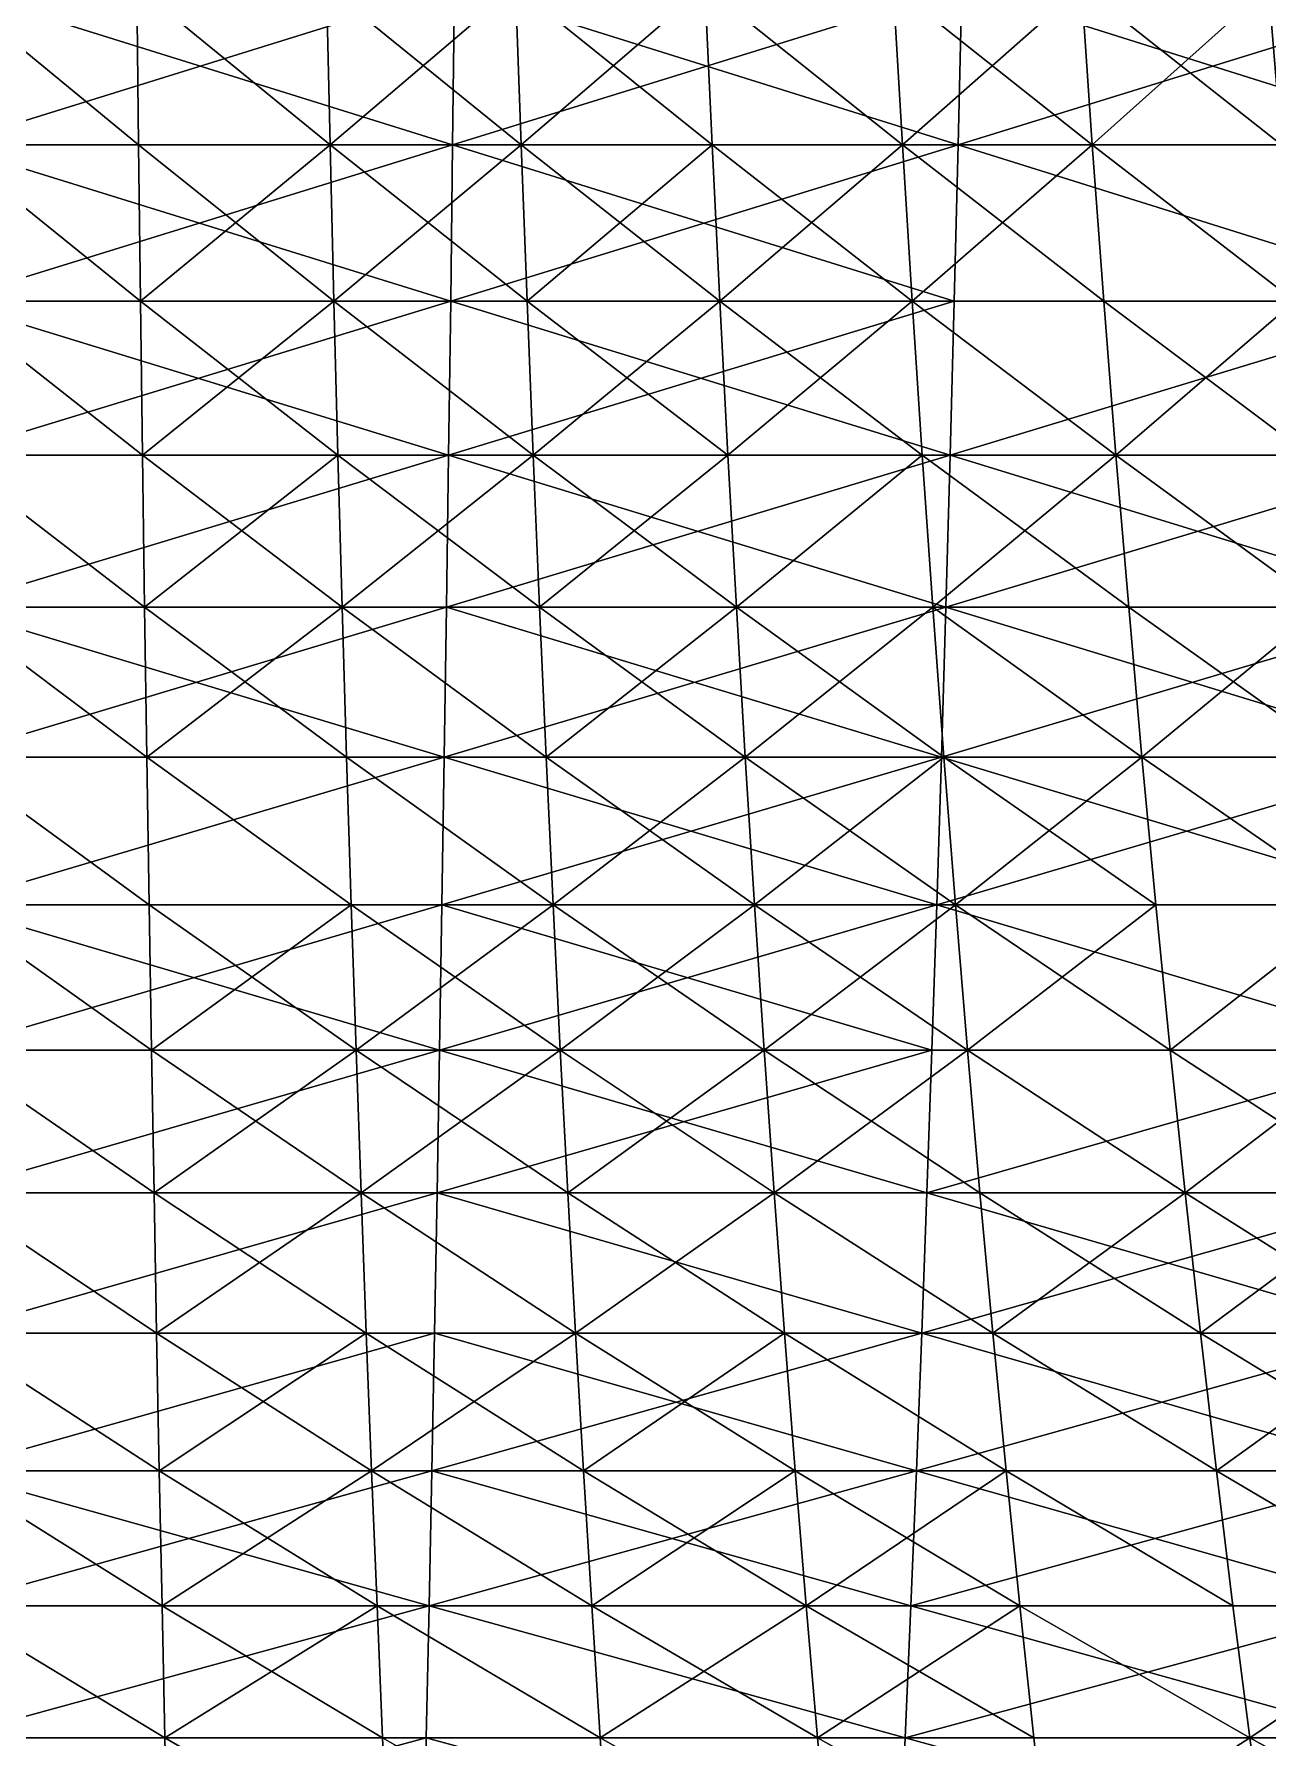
# Model space of a CAD drawing. Header units: millimetres. Extents: x -3250 to 6200, y -3250 to 3250.
# Drawn here: x 3810 to 3951.1, y -529.3 to -334.4 of the extents above; entities that cross this region are included whole.
import ezdxf

# ---------------------------------------------------------------- set-up
doc = ezdxf.new("R2010")
doc.units = ezdxf.units.MM
doc.header["$MEASUREMENT"] = 0
doc.layers.add('MESH_3D', color=2, linetype='CONTINUOUS')

msp = doc.modelspace()

# ---------------------------------------------------------------- linework, layer by layer
at = {"layer": 'MESH_3D'}
for points in [[(3821.92, -347.11, 1921.05), (3800, -329.03, 1929.2), (3800, -347.11, 1920.78)], [(3821.92, -347.11, 1921.05), (3821.71, -329.03, 1929.48), (3800, -329.03, 1929.2)], [(3858.07, -329.03, 471.52), (3857.86, -347.11, 479.95), (3800, -347.11, 479.22)], [(3858.07, -329.03, 471.52), (3800, -347.11, 479.22), (3800, -329.03, 470.8)], [(3821.92, -347.11, 24778.95), (3800, -329.03, 24770.8), (3821.71, -329.03, 24770.52)], [(3821.92, -347.11, 24778.95), (3800, -347.11, 24779.22), (3800, -329.03, 24770.8)], [(3857.86, -347.11, 26220.05), (3800, -329.03, 26229.2), (3800, -347.11, 26220.78)], [(3858.07, -329.03, 26228.48), (3800, -329.03, 26229.2), (3857.86, -347.11, 26220.05)], [(3821.71, -329.03, 1929.48), (3843.83, -347.11, 1921.87), (3843.41, -329.03, 1930.29)], [(3821.92, -347.11, 1921.05), (3843.83, -347.11, 1921.87), (3821.71, -329.03, 1929.48)], [(3843.83, -347.11, 24778.13), (3821.71, -329.03, 24770.52), (3843.41, -329.03, 24769.71)], [(3843.83, -347.11, 24778.13), (3821.92, -347.11, 24778.95), (3821.71, -329.03, 24770.52)], [(3843.83, -347.11, 1921.87), (3865.07, -329.03, 1931.64), (3843.41, -329.03, 1930.29)], [(3865.7, -347.11, 24776.77), (3843.83, -347.11, 24778.13), (3843.41, -329.03, 24769.71)], [(3865.7, -347.11, 24776.77), (3843.41, -329.03, 24769.71), (3865.07, -329.03, 24768.36)], [(3843.83, -347.11, 1921.87), (3865.7, -347.11, 1923.23), (3865.07, -329.03, 1931.64)], [(3858.07, -329.03, 471.52), (3915.68, -347.11, 482.11), (3857.86, -347.11, 479.95)], [(3916.1, -329.03, 26226.31), (3857.86, -347.11, 26220.05), (3915.68, -347.11, 26217.89)], [(3916.1, -329.03, 26226.31), (3858.07, -329.03, 26228.48), (3857.86, -347.11, 26220.05)], [(3858.07, -329.03, 471.52), (3916.1, -329.03, 473.69), (3915.68, -347.11, 482.11)], [(3865.7, -347.11, 1923.23), (3886.7, -329.03, 1933.53), (3865.07, -329.03, 1931.64)], [(3887.54, -347.11, 24774.86), (3865.07, -329.03, 24768.36), (3886.7, -329.03, 24766.47)], [(3887.54, -347.11, 24774.86), (3865.7, -347.11, 24776.77), (3865.07, -329.03, 24768.36)], [(3865.7, -347.11, 1923.23), (3887.54, -347.11, 1925.14), (3886.7, -329.03, 1933.53)], [(3886.7, -329.03, 1933.53), (3909.33, -347.11, 1927.6), (3908.28, -329.03, 1935.96)], [(3887.54, -347.11, 1925.14), (3909.33, -347.11, 1927.6), (3886.7, -329.03, 1933.53)], [(3909.33, -347.11, 24772.4), (3887.54, -347.11, 24774.86), (3886.7, -329.03, 24766.47)], [(3909.33, -347.11, 24772.4), (3886.7, -329.03, 24766.47), (3908.28, -329.03, 24764.04)], [(3909.33, -347.11, 1927.6), (3929.79, -329.03, 1938.93), (3908.28, -329.03, 1935.96)], [(3931.04, -347.11, 24769.4), (3908.28, -329.03, 24764.04), (3929.79, -329.03, 24761.07)], [(3931.04, -347.11, 24769.4), (3909.33, -347.11, 24772.4), (3908.28, -329.03, 24764.04)], [(3909.33, -347.11, 1927.6), (3931.04, -347.11, 1930.6), (3929.79, -329.03, 1938.93)], [(3916.1, -329.03, 473.69), (3973.43, -347.11, 485.71), (3915.68, -347.11, 482.11)], [(3974.06, -329.03, 26222.69), (3916.1, -329.03, 26226.31), (3915.68, -347.11, 26217.89)], [(3974.06, -329.03, 26222.69), (3915.68, -347.11, 26217.89), (3973.43, -347.11, 26214.29)], [(3916.1, -329.03, 473.69), (3974.06, -329.03, 477.31), (3973.43, -347.11, 485.71)], [(3931.04, -347.11, 1930.6), (3951.21, -329.03, 1942.43), (3929.79, -329.03, 1938.93)], [(3952.68, -347.11, 24765.87), (3931.04, -347.11, 24769.4), (3929.79, -329.03, 24761.07)], [(3952.68, -347.11, 24765.87), (3929.79, -329.03, 24761.07), (3951.21, -329.03, 24757.57)], [(3931.04, -347.11, 1930.6), (3952.68, -347.11, 1934.13), (3951.21, -329.03, 1942.43)], [(3822.14, -364.97, 1912.17), (3800, -347.11, 1920.78), (3800, -364.97, 1911.9)], [(3822.14, -364.97, 1912.17), (3821.92, -347.11, 1921.05), (3800, -347.11, 1920.78)], [(3857.86, -347.11, 479.95), (3857.64, -364.97, 488.82), (3800, -364.97, 488.1)], [(3857.86, -347.11, 479.95), (3800, -364.97, 488.1), (3800, -347.11, 479.22)], [(3822.14, -364.97, 24787.83), (3800, -364.97, 24788.1), (3800, -347.11, 24779.22)], [(3822.14, -364.97, 24787.83), (3800, -347.11, 24779.22), (3821.92, -347.11, 24778.95)], [(3857.64, -364.97, 26211.18), (3800, -347.11, 26220.78), (3800, -364.97, 26211.9)], [(3857.86, -347.11, 26220.05), (3800, -347.11, 26220.78), (3857.64, -364.97, 26211.18)], [(3822.14, -364.97, 1912.17), (3843.83, -347.11, 1921.87), (3821.92, -347.11, 1921.05)], [(3844.27, -364.97, 24787), (3821.92, -347.11, 24778.95), (3843.83, -347.11, 24778.13)], [(3844.27, -364.97, 24787), (3822.14, -364.97, 24787.83), (3821.92, -347.11, 24778.95)], [(3822.14, -364.97, 1912.17), (3844.27, -364.97, 1913), (3843.83, -347.11, 1921.87)], [(3844.27, -364.97, 1913), (3865.7, -347.11, 1923.23), (3843.83, -347.11, 1921.87)], [(3866.37, -364.97, 24785.62), (3844.27, -364.97, 24787), (3843.83, -347.11, 24778.13)], [(3866.37, -364.97, 24785.62), (3843.83, -347.11, 24778.13), (3865.7, -347.11, 24776.77)], [(3844.27, -364.97, 1913), (3866.37, -364.97, 1914.38), (3865.7, -347.11, 1923.23)], [(3857.86, -347.11, 479.95), (3915.24, -364.97, 490.98), (3857.64, -364.97, 488.82)], [(3915.68, -347.11, 26217.89), (3857.86, -347.11, 26220.05), (3857.64, -364.97, 26211.18)], [(3915.68, -347.11, 26217.89), (3857.64, -364.97, 26211.18), (3915.24, -364.97, 26209.02)], [(3857.86, -347.11, 479.95), (3915.68, -347.11, 482.11), (3915.24, -364.97, 490.98)], [(3866.37, -364.97, 1914.38), (3887.54, -347.11, 1925.14), (3865.7, -347.11, 1923.23)], [(3888.43, -364.97, 24783.69), (3865.7, -347.11, 24776.77), (3887.54, -347.11, 24774.86)], [(3888.43, -364.97, 24783.69), (3866.37, -364.97, 24785.62), (3865.7, -347.11, 24776.77)], [(3866.37, -364.97, 1914.38), (3888.43, -364.97, 1916.31), (3887.54, -347.11, 1925.14)], [(3888.43, -364.97, 1916.31), (3909.33, -347.11, 1927.6), (3887.54, -347.11, 1925.14)], [(3910.43, -364.97, 24781.21), (3887.54, -347.11, 24774.86), (3909.33, -347.11, 24772.4)], [(3910.43, -364.97, 24781.21), (3888.43, -364.97, 24783.69), (3887.54, -347.11, 24774.86)], [(3888.43, -364.97, 1916.31), (3910.43, -364.97, 1918.79), (3909.33, -347.11, 1927.6)], [(3910.43, -364.97, 1918.79), (3931.04, -347.11, 1930.6), (3909.33, -347.11, 1927.6)], [(3932.36, -364.97, 24778.18), (3910.43, -364.97, 24781.21), (3909.33, -347.11, 24772.4)], [(3932.36, -364.97, 24778.18), (3909.33, -347.11, 24772.4), (3931.04, -347.11, 24769.4)], [(3910.43, -364.97, 1918.79), (3932.36, -364.97, 1921.82), (3931.04, -347.11, 1930.6)], [(3915.68, -347.11, 482.11), (3972.77, -364.97, 494.57), (3915.24, -364.97, 490.98)], [(3972.77, -364.97, 26205.43), (3915.68, -347.11, 26217.89), (3915.24, -364.97, 26209.02)], [(3915.68, -347.11, 482.11), (3973.43, -347.11, 485.71), (3972.77, -364.97, 494.57)], [(3973.43, -347.11, 26214.29), (3915.68, -347.11, 26217.89), (3972.77, -364.97, 26205.43)], [(3931.04, -347.11, 1930.6), (3954.22, -364.97, 1925.39), (3952.68, -347.11, 1934.13)], [(3932.36, -364.97, 1921.82), (3954.22, -364.97, 1925.39), (3931.04, -347.11, 1930.6)], [(3954.22, -364.97, 24774.61), (3932.36, -364.97, 24778.18), (3931.04, -347.11, 24769.4)], [(3954.22, -364.97, 24774.61), (3931.04, -347.11, 24769.4), (3952.68, -347.11, 24765.87)], [(3822.37, -382.6, 1902.86), (3800, -364.97, 1911.9), (3800, -382.6, 1902.58)], [(3822.37, -382.6, 1902.86), (3822.14, -364.97, 1912.17), (3800, -364.97, 1911.9)], [(3857.64, -364.97, 488.82), (3857.4, -382.6, 498.14), (3800, -382.6, 497.42)], [(3857.64, -364.97, 488.82), (3800, -382.6, 497.42), (3800, -364.97, 488.1)], [(3822.37, -382.6, 24797.14), (3800, -364.97, 24788.1), (3822.14, -364.97, 24787.83)], [(3822.37, -382.6, 24797.14), (3800, -382.6, 24797.42), (3800, -364.97, 24788.1)], [(3857.4, -382.6, 26201.86), (3800, -364.97, 26211.9), (3800, -382.6, 26202.58)], [(3857.64, -364.97, 26211.18), (3800, -364.97, 26211.9), (3857.4, -382.6, 26201.86)], [(3822.37, -382.6, 1902.86), (3844.27, -364.97, 1913), (3822.14, -364.97, 1912.17)], [(3844.73, -382.6, 24796.31), (3822.37, -382.6, 24797.14), (3822.14, -364.97, 24787.83)], [(3844.73, -382.6, 24796.31), (3822.14, -364.97, 24787.83), (3844.27, -364.97, 24787)], [(3822.37, -382.6, 1902.86), (3844.73, -382.6, 1903.69), (3844.27, -364.97, 1913)], [(3844.27, -364.97, 1913), (3867.06, -382.6, 1905.09), (3866.37, -364.97, 1914.38)], [(3844.73, -382.6, 1903.69), (3867.06, -382.6, 1905.09), (3844.27, -364.97, 1913)], [(3867.06, -382.6, 24794.91), (3844.27, -364.97, 24787), (3866.37, -364.97, 24785.62)], [(3867.06, -382.6, 24794.91), (3844.73, -382.6, 24796.31), (3844.27, -364.97, 24787)], [(3857.64, -364.97, 488.82), (3914.77, -382.6, 500.29), (3857.4, -382.6, 498.14)], [(3915.24, -364.97, 26209.02), (3857.64, -364.97, 26211.18), (3857.4, -382.6, 26201.86)], [(3915.24, -364.97, 26209.02), (3857.4, -382.6, 26201.86), (3914.77, -382.6, 26199.71)], [(3857.64, -364.97, 488.82), (3915.24, -364.97, 490.98), (3914.77, -382.6, 500.29)], [(3867.06, -382.6, 1905.09), (3888.43, -364.97, 1916.31), (3866.37, -364.97, 1914.38)], [(3889.35, -382.6, 24792.96), (3866.37, -364.97, 24785.62), (3888.43, -364.97, 24783.69)], [(3889.35, -382.6, 24792.96), (3867.06, -382.6, 24794.91), (3866.37, -364.97, 24785.62)], [(3867.06, -382.6, 1905.09), (3889.35, -382.6, 1907.04), (3888.43, -364.97, 1916.31)], [(3889.35, -382.6, 1907.04), (3910.43, -364.97, 1918.79), (3888.43, -364.97, 1916.31)], [(3911.59, -382.6, 24790.46), (3889.35, -382.6, 24792.96), (3888.43, -364.97, 24783.69)], [(3911.59, -382.6, 24790.46), (3888.43, -364.97, 24783.69), (3910.43, -364.97, 24781.21)], [(3889.35, -382.6, 1907.04), (3911.59, -382.6, 1909.54), (3910.43, -364.97, 1918.79)], [(3910.43, -364.97, 1918.79), (3933.75, -382.6, 1912.6), (3932.36, -364.97, 1921.82)], [(3911.59, -382.6, 1909.54), (3933.75, -382.6, 1912.6), (3910.43, -364.97, 1918.79)], [(3933.75, -382.6, 24787.4), (3911.59, -382.6, 24790.46), (3910.43, -364.97, 24781.21)], [(3933.75, -382.6, 24787.4), (3910.43, -364.97, 24781.21), (3932.36, -364.97, 24778.18)], [(3914.77, -382.6, 500.29), (3972.77, -364.97, 494.57), (3972.07, -382.6, 503.86)], [(3915.24, -364.97, 490.98), (3972.77, -364.97, 494.57), (3914.77, -382.6, 500.29)], [(3972.77, -364.97, 26205.43), (3914.77, -382.6, 26199.71), (3972.07, -382.6, 26196.14)], [(3972.77, -364.97, 26205.43), (3915.24, -364.97, 26209.02), (3914.77, -382.6, 26199.71)], [(3933.75, -382.6, 1912.6), (3954.22, -364.97, 1925.39), (3932.36, -364.97, 1921.82)], [(3955.84, -382.6, 24783.79), (3932.36, -364.97, 24778.18), (3954.22, -364.97, 24774.61)], [(3955.84, -382.6, 24783.79), (3933.75, -382.6, 24787.4), (3932.36, -364.97, 24778.18)], [(3933.75, -382.6, 1912.6), (3955.84, -382.6, 1916.21), (3954.22, -364.97, 1925.39)], [(3822.62, -400, 1893.1), (3800, -382.6, 1902.58), (3800, -400, 1892.82)], [(3822.62, -400, 1893.1), (3822.37, -382.6, 1902.86), (3800, -382.6, 1902.58)], [(3857.4, -382.6, 498.14), (3857.16, -400, 507.89), (3800, -400, 507.18)], [(3857.4, -382.6, 498.14), (3800, -400, 507.18), (3800, -382.6, 497.42)], [(3822.62, -400, 24806.9), (3800, -382.6, 24797.42), (3822.37, -382.6, 24797.14)], [(3822.62, -400, 24806.9), (3800, -400, 24807.18), (3800, -382.6, 24797.42)], [(3857.4, -382.6, 26201.86), (3800, -400, 26192.82), (3857.16, -400, 26192.11)], [(3857.4, -382.6, 26201.86), (3800, -382.6, 26202.58), (3800, -400, 26192.82)], [(3822.62, -400, 1893.1), (3844.73, -382.6, 1903.69), (3822.37, -382.6, 1902.86)], [(3845.22, -400, 24806.05), (3822.62, -400, 24806.9), (3822.37, -382.6, 24797.14)], [(3845.22, -400, 24806.05), (3822.37, -382.6, 24797.14), (3844.73, -382.6, 24796.31)], [(3822.62, -400, 1893.1), (3845.22, -400, 1893.95), (3844.73, -382.6, 1903.69)], [(3845.22, -400, 1893.95), (3867.06, -382.6, 1905.09), (3844.73, -382.6, 1903.69)], [(3867.79, -400, 24804.64), (3844.73, -382.6, 24796.31), (3867.06, -382.6, 24794.91)], [(3867.79, -400, 24804.64), (3845.22, -400, 24806.05), (3844.73, -382.6, 24796.31)], [(3845.22, -400, 1893.95), (3867.79, -400, 1895.36), (3867.06, -382.6, 1905.09)], [(3857.4, -382.6, 498.14), (3914.29, -400, 510.03), (3857.16, -400, 507.89)], [(3914.77, -382.6, 26199.71), (3857.16, -400, 26192.11), (3914.29, -400, 26189.97)], [(3914.77, -382.6, 26199.71), (3857.4, -382.6, 26201.86), (3857.16, -400, 26192.11)], [(3857.4, -382.6, 498.14), (3914.77, -382.6, 500.29), (3914.29, -400, 510.03)], [(3867.79, -400, 1895.36), (3889.35, -382.6, 1907.04), (3867.06, -382.6, 1905.09)], [(3890.33, -400, 24802.67), (3867.06, -382.6, 24794.91), (3889.35, -382.6, 24792.96)], [(3890.33, -400, 24802.67), (3867.79, -400, 24804.64), (3867.06, -382.6, 24794.91)], [(3867.79, -400, 1895.36), (3890.33, -400, 1897.33), (3889.35, -382.6, 1907.04)], [(3890.33, -400, 1897.33), (3911.59, -382.6, 1909.54), (3889.35, -382.6, 1907.04)], [(3911.59, -382.6, 24790.46), (3890.33, -400, 24802.67), (3889.35, -382.6, 24792.96)], [(3890.33, -400, 1897.33), (3912.8, -400, 1899.86), (3911.59, -382.6, 1909.54)], [(3912.8, -400, 24800.14), (3890.33, -400, 24802.67), (3911.59, -382.6, 24790.46)], [(3912.8, -400, 1899.86), (3933.75, -382.6, 1912.6), (3911.59, -382.6, 1909.54)], [(3935.21, -400, 24797.05), (3911.59, -382.6, 24790.46), (3933.75, -382.6, 24787.4)], [(3935.21, -400, 24797.05), (3912.8, -400, 24800.14), (3911.59, -382.6, 24790.46)], [(3912.8, -400, 1899.86), (3935.21, -400, 1902.95), (3933.75, -382.6, 1912.6)], [(3914.77, -382.6, 500.29), (3971.34, -400, 513.59), (3914.29, -400, 510.03)], [(3972.07, -382.6, 26196.14), (3914.77, -382.6, 26199.71), (3914.29, -400, 26189.97)], [(3972.07, -382.6, 26196.14), (3914.29, -400, 26189.97), (3971.34, -400, 26186.41)], [(3914.77, -382.6, 500.29), (3972.07, -382.6, 503.86), (3971.34, -400, 513.59)], [(3933.75, -382.6, 1912.6), (3957.53, -400, 1906.6), (3955.84, -382.6, 1916.21)], [(3935.21, -400, 1902.95), (3957.53, -400, 1906.6), (3933.75, -382.6, 1912.6)], [(3957.53, -400, 24793.4), (3933.75, -382.6, 24787.4), (3955.84, -382.6, 24783.79)], [(3957.53, -400, 24793.4), (3935.21, -400, 24797.05), (3933.75, -382.6, 24787.4)], [(3822.87, -417.15, 1882.92), (3800, -400, 1892.82), (3800, -417.15, 1882.63)], [(3822.87, -417.15, 1882.92), (3822.62, -400, 1893.1), (3800, -400, 1892.82)], [(3857.16, -400, 507.89), (3856.91, -417.15, 518.08), (3800, -417.15, 517.37)], [(3857.16, -400, 507.89), (3800, -417.15, 517.37), (3800, -400, 507.18)], [(3822.87, -417.15, 24817.08), (3800, -417.15, 24817.37), (3800, -400, 24807.18)], [(3822.87, -417.15, 24817.08), (3800, -400, 24807.18), (3822.62, -400, 24806.9)], [(3856.91, -417.15, 26181.92), (3800, -400, 26192.82), (3800, -417.15, 26182.63)], [(3857.16, -400, 26192.11), (3800, -400, 26192.82), (3856.91, -417.15, 26181.92)], [(3822.87, -417.15, 1882.92), (3845.22, -400, 1893.95), (3822.62, -400, 1893.1)], [(3845.73, -417.15, 24816.23), (3822.87, -417.15, 24817.08), (3822.62, -400, 24806.9)], [(3845.73, -417.15, 24816.23), (3822.62, -400, 24806.9), (3845.22, -400, 24806.05)], [(3822.87, -417.15, 1882.92), (3845.73, -417.15, 1883.77), (3845.22, -400, 1893.95)], [(3845.22, -400, 1893.95), (3868.55, -417.15, 1885.2), (3867.79, -400, 1895.36)], [(3845.73, -417.15, 1883.77), (3868.55, -417.15, 1885.2), (3845.22, -400, 1893.95)], [(3868.55, -417.15, 24814.8), (3845.73, -417.15, 24816.23), (3845.22, -400, 24806.05)], [(3868.55, -417.15, 24814.8), (3845.22, -400, 24806.05), (3867.79, -400, 24804.64)], [(3857.16, -400, 507.89), (3913.78, -417.15, 520.2), (3856.91, -417.15, 518.08)], [(3914.29, -400, 26189.97), (3857.16, -400, 26192.11), (3856.91, -417.15, 26181.92)], [(3914.29, -400, 26189.97), (3856.91, -417.15, 26181.92), (3913.78, -417.15, 26179.8)], [(3857.16, -400, 507.89), (3914.29, -400, 510.03), (3913.78, -417.15, 520.2)], [(3868.55, -417.15, 1885.2), (3890.33, -400, 1897.33), (3867.79, -400, 1895.36)], [(3891.34, -417.15, 24812.81), (3868.55, -417.15, 24814.8), (3867.79, -400, 24804.64)], [(3891.34, -417.15, 24812.81), (3867.79, -400, 24804.64), (3890.33, -400, 24802.67)], [(3868.55, -417.15, 1885.2), (3891.34, -417.15, 1887.19), (3890.33, -400, 1897.33)], [(3891.34, -417.15, 1887.19), (3912.8, -400, 1899.86), (3890.33, -400, 1897.33)], [(3914.07, -417.15, 24810.25), (3891.34, -417.15, 24812.81), (3890.33, -400, 24802.67)], [(3914.07, -417.15, 24810.25), (3890.33, -400, 24802.67), (3912.8, -400, 24800.14)], [(3891.34, -417.15, 1887.19), (3914.07, -417.15, 1889.75), (3912.8, -400, 1899.86)], [(3912.8, -400, 1899.86), (3936.73, -417.15, 1892.88), (3935.21, -400, 1902.95)], [(3914.07, -417.15, 1889.75), (3936.73, -417.15, 1892.88), (3912.8, -400, 1899.86)], [(3936.73, -417.15, 24807.12), (3912.8, -400, 24800.14), (3935.21, -400, 24797.05)], [(3936.73, -417.15, 24807.12), (3914.07, -417.15, 24810.25), (3912.8, -400, 24800.14)], [(3914.29, -400, 510.03), (3970.58, -417.15, 523.75), (3913.78, -417.15, 520.2)], [(3971.34, -400, 26186.41), (3913.78, -417.15, 26179.8), (3970.58, -417.15, 26176.25)], [(3971.34, -400, 26186.41), (3914.29, -400, 26189.97), (3913.78, -417.15, 26179.8)], [(3914.29, -400, 510.03), (3971.34, -400, 513.59), (3970.58, -417.15, 523.75)], [(3936.73, -417.15, 1892.88), (3957.53, -400, 1906.6), (3935.21, -400, 1902.95)], [(3959.3, -417.15, 24803.43), (3936.73, -417.15, 24807.12), (3935.21, -400, 24797.05)], [(3959.3, -417.15, 24803.43), (3935.21, -400, 24797.05), (3957.53, -400, 24793.4)], [(3936.73, -417.15, 1892.88), (3959.3, -417.15, 1896.57), (3957.53, -400, 1906.6)], [(3823.14, -434.04, 1872.31), (3822.87, -417.15, 1882.92), (3800, -417.15, 1882.63)], [(3823.14, -434.04, 1872.31), (3800, -417.15, 1882.63), (3800, -434.04, 1872.02)], [(3856.91, -417.15, 518.08), (3856.64, -434.04, 528.69), (3800, -434.04, 527.98)], [(3856.91, -417.15, 518.08), (3800, -434.04, 527.98), (3800, -417.15, 517.37)], [(3823.14, -434.04, 24827.69), (3800, -417.15, 24817.37), (3822.87, -417.15, 24817.08)], [(3823.14, -434.04, 24827.69), (3800, -434.04, 24827.98), (3800, -417.15, 24817.37)], [(3856.91, -417.15, 26181.92), (3800, -417.15, 26182.63), (3800, -434.04, 26172.02)], [(3856.91, -417.15, 26181.92), (3800, -434.04, 26172.02), (3856.64, -434.04, 26171.31)], [(3822.87, -417.15, 1882.92), (3846.26, -434.04, 1873.17), (3845.73, -417.15, 1883.77)], [(3823.14, -434.04, 1872.31), (3846.26, -434.04, 1873.17), (3822.87, -417.15, 1882.92)], [(3846.26, -434.04, 24826.83), (3822.87, -417.15, 24817.08), (3845.73, -417.15, 24816.23)], [(3846.26, -434.04, 24826.83), (3823.14, -434.04, 24827.69), (3822.87, -417.15, 24817.08)], [(3845.73, -417.15, 1883.77), (3869.35, -434.04, 1874.62), (3868.55, -417.15, 1885.2)], [(3846.26, -434.04, 1873.17), (3869.35, -434.04, 1874.62), (3845.73, -417.15, 1883.77)], [(3869.35, -434.04, 24825.38), (3845.73, -417.15, 24816.23), (3868.55, -417.15, 24814.8)], [(3869.35, -434.04, 24825.38), (3846.26, -434.04, 24826.83), (3845.73, -417.15, 24816.23)], [(3856.91, -417.15, 518.08), (3913.25, -434.04, 530.8), (3856.64, -434.04, 528.69)], [(3913.78, -417.15, 26179.8), (3856.91, -417.15, 26181.92), (3856.64, -434.04, 26171.31)], [(3913.78, -417.15, 26179.8), (3856.64, -434.04, 26171.31), (3913.25, -434.04, 26169.2)], [(3856.91, -417.15, 518.08), (3913.78, -417.15, 520.2), (3913.25, -434.04, 530.8)], [(3869.35, -434.04, 1874.62), (3891.34, -417.15, 1887.19), (3868.55, -417.15, 1885.2)], [(3892.4, -434.04, 24823.37), (3869.35, -434.04, 24825.38), (3868.55, -417.15, 24814.8)], [(3892.4, -434.04, 24823.37), (3868.55, -417.15, 24814.8), (3891.34, -417.15, 24812.81)], [(3869.35, -434.04, 1874.62), (3892.4, -434.04, 1876.63), (3891.34, -417.15, 1887.19)], [(3892.4, -434.04, 1876.63), (3914.07, -417.15, 1889.75), (3891.34, -417.15, 1887.19)], [(3915.39, -434.04, 24820.78), (3891.34, -417.15, 24812.81), (3914.07, -417.15, 24810.25)], [(3915.39, -434.04, 24820.78), (3892.4, -434.04, 24823.37), (3891.34, -417.15, 24812.81)], [(3892.4, -434.04, 1876.63), (3915.39, -434.04, 1879.22), (3914.07, -417.15, 1889.75)], [(3913.78, -417.15, 520.2), (3969.79, -434.04, 534.33), (3913.25, -434.04, 530.8)], [(3970.58, -417.15, 26176.25), (3913.78, -417.15, 26179.8), (3913.25, -434.04, 26169.2)], [(3970.58, -417.15, 26176.25), (3913.25, -434.04, 26169.2), (3969.79, -434.04, 26165.67)], [(3913.78, -417.15, 520.2), (3970.58, -417.15, 523.75), (3969.79, -434.04, 534.33)], [(3915.39, -434.04, 1879.22), (3936.73, -417.15, 1892.88), (3914.07, -417.15, 1889.75)], [(3938.31, -434.04, 24817.61), (3915.39, -434.04, 24820.78), (3914.07, -417.15, 24810.25)], [(3938.31, -434.04, 24817.61), (3914.07, -417.15, 24810.25), (3936.73, -417.15, 24807.12)], [(3915.39, -434.04, 1879.22), (3938.31, -434.04, 1882.39), (3936.73, -417.15, 1892.88)], [(3936.73, -417.15, 1892.88), (3961.14, -434.04, 1886.12), (3959.3, -417.15, 1896.57)], [(3938.31, -434.04, 1882.39), (3961.14, -434.04, 1886.12), (3936.73, -417.15, 1892.88)], [(3961.14, -434.04, 24813.88), (3938.31, -434.04, 24817.61), (3936.73, -417.15, 24807.12)], [(3961.14, -434.04, 24813.88), (3936.73, -417.15, 24807.12), (3959.3, -417.15, 24803.43)], [(3823.41, -450.66, 1861.28), (3800, -434.04, 1872.02), (3800, -450.66, 1860.99)], [(3823.41, -450.66, 1861.28), (3823.14, -434.04, 1872.31), (3800, -434.04, 1872.02)], [(3856.64, -434.04, 528.69), (3856.37, -450.66, 539.71), (3800, -450.66, 539.01)], [(3856.64, -434.04, 528.69), (3800, -450.66, 539.01), (3800, -434.04, 527.98)], [(3823.41, -450.66, 24838.72), (3800, -450.66, 24839.01), (3800, -434.04, 24827.98)], [(3823.41, -450.66, 24838.72), (3800, -434.04, 24827.98), (3823.14, -434.04, 24827.69)], [(3856.37, -450.66, 26160.29), (3800, -434.04, 26172.02), (3800, -450.66, 26160.99)], [(3856.64, -434.04, 26171.31), (3800, -434.04, 26172.02), (3856.37, -450.66, 26160.29)], [(3823.41, -450.66, 1861.28), (3846.26, -434.04, 1873.17), (3823.14, -434.04, 1872.31)], [(3846.81, -450.66, 24837.84), (3823.41, -450.66, 24838.72), (3823.14, -434.04, 24827.69)], [(3846.81, -450.66, 24837.84), (3823.14, -434.04, 24827.69), (3846.26, -434.04, 24826.83)], [(3823.41, -450.66, 1861.28), (3846.81, -450.66, 1862.16), (3846.26, -434.04, 1873.17)], [(3846.81, -450.66, 1862.16), (3869.35, -434.04, 1874.62), (3846.26, -434.04, 1873.17)], [(3870.17, -450.66, 24836.38), (3846.26, -434.04, 24826.83), (3869.35, -434.04, 24825.38)], [(3870.17, -450.66, 24836.38), (3846.81, -450.66, 24837.84), (3846.26, -434.04, 24826.83)], [(3846.81, -450.66, 1862.16), (3870.17, -450.66, 1863.62), (3869.35, -434.04, 1874.62)], [(3856.64, -434.04, 528.69), (3912.7, -450.66, 541.82), (3856.37, -450.66, 539.71)], [(3913.25, -434.04, 26169.2), (3856.64, -434.04, 26171.31), (3856.37, -450.66, 26160.29)], [(3913.25, -434.04, 26169.2), (3856.37, -450.66, 26160.29), (3912.7, -450.66, 26158.18)], [(3856.64, -434.04, 528.69), (3913.25, -434.04, 530.8), (3912.7, -450.66, 541.82)], [(3870.17, -450.66, 1863.62), (3892.4, -434.04, 1876.63), (3869.35, -434.04, 1874.62)], [(3893.5, -450.66, 24834.34), (3869.35, -434.04, 24825.38), (3892.4, -434.04, 24823.37)], [(3893.5, -450.66, 24834.34), (3870.17, -450.66, 24836.38), (3869.35, -434.04, 24825.38)], [(3870.17, -450.66, 1863.62), (3893.5, -450.66, 1865.66), (3892.4, -434.04, 1876.63)], [(3893.5, -450.66, 1865.66), (3915.39, -434.04, 1879.22), (3892.4, -434.04, 1876.63)], [(3916.76, -450.66, 24831.72), (3893.5, -450.66, 24834.34), (3892.4, -434.04, 24823.37)], [(3916.76, -450.66, 24831.72), (3892.4, -434.04, 24823.37), (3915.39, -434.04, 24820.78)], [(3893.5, -450.66, 1865.66), (3916.76, -450.66, 1868.28), (3915.39, -434.04, 1879.22)], [(3913.25, -434.04, 530.8), (3968.96, -450.66, 545.33), (3912.7, -450.66, 541.82)], [(3968.96, -450.66, 26154.67), (3913.25, -434.04, 26169.2), (3912.7, -450.66, 26158.18)], [(3913.25, -434.04, 530.8), (3969.79, -434.04, 534.33), (3968.96, -450.66, 545.33)], [(3969.79, -434.04, 26165.67), (3913.25, -434.04, 26169.2), (3968.96, -450.66, 26154.67)], [(3916.76, -450.66, 1868.28), (3938.31, -434.04, 1882.39), (3915.39, -434.04, 1879.22)], [(3939.95, -450.66, 24828.52), (3915.39, -434.04, 24820.78), (3938.31, -434.04, 24817.61)], [(3939.95, -450.66, 24828.52), (3916.76, -450.66, 24831.72), (3915.39, -434.04, 24820.78)], [(3916.76, -450.66, 1868.28), (3939.95, -450.66, 1871.48), (3938.31, -434.04, 1882.39)], [(3939.95, -450.66, 1871.48), (3961.14, -434.04, 1886.12), (3938.31, -434.04, 1882.39)], [(3961.14, -434.04, 24813.88), (3939.95, -450.66, 24828.52), (3938.31, -434.04, 24817.61)], [(3939.95, -450.66, 1871.48), (3963.06, -450.66, 1875.26), (3961.14, -434.04, 1886.12)], [(3963.06, -450.66, 24824.74), (3939.95, -450.66, 24828.52), (3961.14, -434.04, 24813.88)], [(3823.7, -466.99, 1849.85), (3800, -450.66, 1860.99), (3800, -466.99, 1849.55)], [(3823.7, -466.99, 1849.85), (3823.41, -450.66, 1861.28), (3800, -450.66, 1860.99)], [(3856.37, -450.66, 539.71), (3856.08, -466.99, 551.15), (3800, -466.99, 550.45)], [(3856.37, -450.66, 539.71), (3800, -466.99, 550.45), (3800, -450.66, 539.01)], [(3823.7, -466.99, 24850.15), (3800, -466.99, 24850.45), (3800, -450.66, 24839.01)], [(3823.7, -466.99, 24850.15), (3800, -450.66, 24839.01), (3823.41, -450.66, 24838.72)], [(3856.37, -450.66, 26160.29), (3800, -450.66, 26160.99), (3800, -466.99, 26149.55)], [(3856.37, -450.66, 26160.29), (3800, -466.99, 26149.55), (3856.08, -466.99, 26148.85)], [(3823.7, -466.99, 1849.85), (3846.81, -450.66, 1862.16), (3823.41, -450.66, 1861.28)], [(3847.38, -466.99, 24849.27), (3823.41, -450.66, 24838.72), (3846.81, -450.66, 24837.84)], [(3847.38, -466.99, 24849.27), (3823.7, -466.99, 24850.15), (3823.41, -450.66, 24838.72)], [(3823.7, -466.99, 1849.85), (3847.38, -466.99, 1850.73), (3846.81, -450.66, 1862.16)], [(3847.38, -466.99, 1850.73), (3870.17, -450.66, 1863.62), (3846.81, -450.66, 1862.16)], [(3871.03, -466.99, 24847.79), (3846.81, -450.66, 24837.84), (3870.17, -450.66, 24836.38)], [(3871.03, -466.99, 24847.79), (3847.38, -466.99, 24849.27), (3846.81, -450.66, 24837.84)], [(3847.38, -466.99, 1850.73), (3871.03, -466.99, 1852.21), (3870.17, -450.66, 1863.62)], [(3856.37, -450.66, 539.71), (3912.13, -466.99, 553.25), (3856.08, -466.99, 551.15)], [(3912.7, -450.66, 26158.18), (3856.08, -466.99, 26148.85), (3912.13, -466.99, 26146.75)], [(3912.7, -450.66, 26158.18), (3856.37, -450.66, 26160.29), (3856.08, -466.99, 26148.85)], [(3856.37, -450.66, 539.71), (3912.7, -450.66, 541.82), (3912.13, -466.99, 553.25)], [(3871.03, -466.99, 1852.21), (3893.5, -450.66, 1865.66), (3870.17, -450.66, 1863.62)], [(3894.63, -466.99, 24845.73), (3870.17, -450.66, 24836.38), (3893.5, -450.66, 24834.34)], [(3894.63, -466.99, 24845.73), (3871.03, -466.99, 24847.79), (3870.17, -450.66, 24836.38)], [(3871.03, -466.99, 1852.21), (3894.63, -466.99, 1854.27), (3893.5, -450.66, 1865.66)], [(3894.63, -466.99, 1854.27), (3916.76, -450.66, 1868.28), (3893.5, -450.66, 1865.66)], [(3918.18, -466.99, 24843.07), (3893.5, -450.66, 24834.34), (3916.76, -450.66, 24831.72)], [(3918.18, -466.99, 24843.07), (3894.63, -466.99, 24845.73), (3893.5, -450.66, 24834.34)], [(3894.63, -466.99, 1854.27), (3918.18, -466.99, 1856.93), (3916.76, -450.66, 1868.28)], [(3912.13, -466.99, 553.25), (3968.96, -450.66, 545.33), (3968.11, -466.99, 556.74)], [(3912.7, -450.66, 541.82), (3968.96, -450.66, 545.33), (3912.13, -466.99, 553.25)], [(3968.96, -450.66, 26154.67), (3912.13, -466.99, 26146.75), (3968.11, -466.99, 26143.26)], [(3968.96, -450.66, 26154.67), (3912.7, -450.66, 26158.18), (3912.13, -466.99, 26146.75)], [(3916.76, -450.66, 1868.28), (3941.66, -466.99, 1860.17), (3939.95, -450.66, 1871.48)], [(3918.18, -466.99, 1856.93), (3941.66, -466.99, 1860.17), (3916.76, -450.66, 1868.28)], [(3941.66, -466.99, 24839.83), (3916.76, -450.66, 24831.72), (3939.95, -450.66, 24828.52)], [(3941.66, -466.99, 24839.83), (3918.18, -466.99, 24843.07), (3916.76, -450.66, 24831.72)], [(3941.66, -466.99, 1860.17), (3963.06, -450.66, 1875.26), (3939.95, -450.66, 1871.48)], [(3965.04, -466.99, 24836.01), (3941.66, -466.99, 24839.83), (3939.95, -450.66, 24828.52)], [(3965.04, -466.99, 24836.01), (3939.95, -450.66, 24828.52), (3963.06, -450.66, 24824.74)], [(3941.66, -466.99, 1860.17), (3965.04, -466.99, 1863.99), (3963.06, -450.66, 1875.26)], [(3823.99, -483.04, 1838.01), (3800, -466.99, 1849.55), (3800, -483.04, 1837.71)], [(3823.99, -483.04, 1838.01), (3823.7, -466.99, 1849.85), (3800, -466.99, 1849.55)], [(3856.08, -466.99, 551.15), (3855.79, -483.04, 562.99), (3800, -483.04, 562.29)], [(3856.08, -466.99, 551.15), (3800, -483.04, 562.29), (3800, -466.99, 550.45)], [(3823.99, -483.04, 24861.99), (3800, -483.04, 24862.29), (3800, -466.99, 24850.45)], [(3823.99, -483.04, 24861.99), (3800, -466.99, 24850.45), (3823.7, -466.99, 24850.15)], [(3856.08, -466.99, 26148.85), (3800, -466.99, 26149.55), (3800, -483.04, 26137.71)], [(3856.08, -466.99, 26148.85), (3800, -483.04, 26137.71), (3855.79, -483.04, 26137.01)], [(3823.7, -466.99, 1849.85), (3847.97, -483.04, 1838.9), (3847.38, -466.99, 1850.73)], [(3823.99, -483.04, 1838.01), (3847.97, -483.04, 1838.9), (3823.7, -466.99, 1849.85)], [(3847.38, -466.99, 24849.27), (3823.99, -483.04, 24861.99), (3823.7, -466.99, 24850.15)], [(3847.97, -483.04, 24861.1), (3823.99, -483.04, 24861.99), (3847.38, -466.99, 24849.27)], [(3847.38, -466.99, 1850.73), (3871.91, -483.04, 1840.4), (3871.03, -466.99, 1852.21)], [(3847.97, -483.04, 1838.9), (3871.91, -483.04, 1840.4), (3847.38, -466.99, 1850.73)], [(3871.91, -483.04, 24859.6), (3847.97, -483.04, 24861.1), (3847.38, -466.99, 24849.27)], [(3871.91, -483.04, 24859.6), (3847.38, -466.99, 24849.27), (3871.03, -466.99, 24847.79)], [(3856.08, -466.99, 551.15), (3911.54, -483.04, 565.08), (3855.79, -483.04, 562.99)], [(3911.54, -483.04, 26134.92), (3856.08, -466.99, 26148.85), (3855.79, -483.04, 26137.01)], [(3856.08, -466.99, 551.15), (3912.13, -466.99, 553.25), (3911.54, -483.04, 565.08)], [(3912.13, -466.99, 26146.75), (3856.08, -466.99, 26148.85), (3911.54, -483.04, 26134.92)], [(3871.91, -483.04, 1840.4), (3894.63, -466.99, 1854.27), (3871.03, -466.99, 1852.21)], [(3895.81, -483.04, 24857.51), (3871.03, -466.99, 24847.79), (3894.63, -466.99, 24845.73)], [(3895.81, -483.04, 24857.51), (3871.91, -483.04, 24859.6), (3871.03, -466.99, 24847.79)], [(3871.91, -483.04, 1840.4), (3895.81, -483.04, 1842.49), (3894.63, -466.99, 1854.27)], [(3894.63, -466.99, 1854.27), (3919.66, -483.04, 1845.17), (3918.18, -466.99, 1856.93)], [(3895.81, -483.04, 1842.49), (3919.66, -483.04, 1845.17), (3894.63, -466.99, 1854.27)], [(3919.66, -483.04, 24854.83), (3895.81, -483.04, 24857.51), (3894.63, -466.99, 24845.73)], [(3919.66, -483.04, 24854.83), (3894.63, -466.99, 24845.73), (3918.18, -466.99, 24843.07)], [(3912.13, -466.99, 553.25), (3967.22, -483.04, 568.55), (3911.54, -483.04, 565.08)], [(3968.11, -466.99, 26143.26), (3912.13, -466.99, 26146.75), (3911.54, -483.04, 26134.92)], [(3968.11, -466.99, 26143.26), (3911.54, -483.04, 26134.92), (3967.22, -483.04, 26131.45)], [(3912.13, -466.99, 553.25), (3968.11, -466.99, 556.74), (3967.22, -483.04, 568.55)], [(3919.66, -483.04, 1845.17), (3941.66, -466.99, 1860.17), (3918.18, -466.99, 1856.93)], [(3943.42, -483.04, 24851.55), (3919.66, -483.04, 24854.83), (3918.18, -466.99, 24843.07)], [(3943.42, -483.04, 24851.55), (3918.18, -466.99, 24843.07), (3941.66, -466.99, 24839.83)], [(3919.66, -483.04, 1845.17), (3943.42, -483.04, 1848.45), (3941.66, -466.99, 1860.17)], [(3941.66, -466.99, 1860.17), (3967.1, -483.04, 1852.33), (3965.04, -466.99, 1863.99)], [(3943.42, -483.04, 1848.45), (3967.1, -483.04, 1852.33), (3941.66, -466.99, 1860.17)], [(3965.04, -466.99, 24836.01), (3943.42, -483.04, 24851.55), (3941.66, -466.99, 24839.83)], [(3967.1, -483.04, 24847.67), (3943.42, -483.04, 24851.55), (3965.04, -466.99, 24836.01)], [(3824.3, -498.79, 1825.77), (3800, -483.04, 1837.71), (3800, -498.79, 1825.47)], [(3824.3, -498.79, 1825.77), (3823.99, -483.04, 1838.01), (3800, -483.04, 1837.71)], [(3855.79, -483.04, 562.99), (3855.48, -498.79, 575.23), (3800, -498.79, 574.53)], [(3855.79, -483.04, 562.99), (3800, -498.79, 574.53), (3800, -483.04, 562.29)], [(3824.3, -498.79, 24874.23), (3800, -498.79, 24874.53), (3800, -483.04, 24862.29)], [(3824.3, -498.79, 24874.23), (3800, -483.04, 24862.29), (3823.99, -483.04, 24861.99)], [(3855.79, -483.04, 26137.01), (3800, -483.04, 26137.71), (3800, -498.79, 26125.47)], [(3855.79, -483.04, 26137.01), (3800, -498.79, 26125.47), (3855.48, -498.79, 26124.77)], [(3824.3, -498.79, 1825.77), (3847.97, -483.04, 1838.9), (3823.99, -483.04, 1838.01)], [(3848.58, -498.79, 24873.32), (3824.3, -498.79, 24874.23), (3823.99, -483.04, 24861.99)], [(3848.58, -498.79, 24873.32), (3823.99, -483.04, 24861.99), (3847.97, -483.04, 24861.1)], [(3824.3, -498.79, 1825.77), (3848.58, -498.79, 1826.68), (3847.97, -483.04, 1838.9)], [(3848.58, -498.79, 1826.68), (3871.91, -483.04, 1840.4), (3847.97, -483.04, 1838.9)], [(3872.83, -498.79, 24871.81), (3847.97, -483.04, 24861.1), (3871.91, -483.04, 24859.6)], [(3872.83, -498.79, 24871.81), (3848.58, -498.79, 24873.32), (3847.97, -483.04, 24861.1)], [(3848.58, -498.79, 1826.68), (3872.83, -498.79, 1828.19), (3871.91, -483.04, 1840.4)], [(3855.79, -483.04, 562.99), (3910.93, -498.79, 577.3), (3855.48, -498.79, 575.23)], [(3911.54, -483.04, 26134.92), (3855.48, -498.79, 26124.77), (3910.93, -498.79, 26122.7)], [(3911.54, -483.04, 26134.92), (3855.79, -483.04, 26137.01), (3855.48, -498.79, 26124.77)], [(3855.79, -483.04, 562.99), (3911.54, -483.04, 565.08), (3910.93, -498.79, 577.3)], [(3872.83, -498.79, 1828.19), (3895.81, -483.04, 1842.49), (3871.91, -483.04, 1840.4)], [(3897.03, -498.79, 24869.69), (3871.91, -483.04, 24859.6), (3895.81, -483.04, 24857.51)], [(3897.03, -498.79, 24869.69), (3872.83, -498.79, 24871.81), (3871.91, -483.04, 24859.6)], [(3872.83, -498.79, 1828.19), (3897.03, -498.79, 1830.31), (3895.81, -483.04, 1842.49)], [(3895.81, -483.04, 1842.49), (3921.18, -498.79, 1833.03), (3919.66, -483.04, 1845.17)], [(3897.03, -498.79, 1830.31), (3921.18, -498.79, 1833.03), (3895.81, -483.04, 1842.49)], [(3921.18, -498.79, 24866.97), (3897.03, -498.79, 24869.69), (3895.81, -483.04, 24857.51)], [(3921.18, -498.79, 24866.97), (3895.81, -483.04, 24857.51), (3919.66, -483.04, 24854.83)], [(3911.54, -483.04, 565.08), (3966.31, -498.79, 580.76), (3910.93, -498.79, 577.3)], [(3967.22, -483.04, 26131.45), (3911.54, -483.04, 26134.92), (3910.93, -498.79, 26122.7)], [(3967.22, -483.04, 26131.45), (3910.93, -498.79, 26122.7), (3966.31, -498.79, 26119.24)], [(3911.54, -483.04, 565.08), (3967.22, -483.04, 568.55), (3966.31, -498.79, 580.76)], [(3919.66, -483.04, 1845.17), (3945.25, -498.79, 1836.35), (3943.42, -483.04, 1848.45)], [(3921.18, -498.79, 1833.03), (3945.25, -498.79, 1836.35), (3919.66, -483.04, 1845.17)], [(3945.25, -498.79, 24863.65), (3921.18, -498.79, 24866.97), (3919.66, -483.04, 24854.83)], [(3945.25, -498.79, 24863.65), (3919.66, -483.04, 24854.83), (3943.42, -483.04, 24851.55)], [(3945.25, -498.79, 1836.35), (3967.1, -483.04, 1852.33), (3943.42, -483.04, 1848.45)], [(3969.23, -498.79, 24859.73), (3945.25, -498.79, 24863.65), (3943.42, -483.04, 24851.55)], [(3969.23, -498.79, 24859.73), (3943.42, -483.04, 24851.55), (3967.1, -483.04, 24847.67)], [(3945.25, -498.79, 1836.35), (3969.23, -498.79, 1840.27), (3967.1, -483.04, 1852.33)], [(3824.61, -514.23, 1813.14), (3800, -498.79, 1825.47), (3800, -514.23, 1812.84)], [(3824.61, -514.23, 1813.14), (3824.3, -498.79, 1825.77), (3800, -498.79, 1825.47)], [(3855.48, -498.79, 575.23), (3855.17, -514.23, 587.85), (3800, -514.23, 587.16)], [(3855.48, -498.79, 575.23), (3800, -514.23, 587.16), (3800, -498.79, 574.53)], [(3824.61, -514.23, 24886.86), (3800, -498.79, 24874.53), (3824.3, -498.79, 24874.23)], [(3824.61, -514.23, 24886.86), (3800, -514.23, 24887.16), (3800, -498.79, 24874.53)], [(3855.17, -514.23, 26112.15), (3800, -498.79, 26125.47), (3800, -514.23, 26112.84)], [(3855.48, -498.79, 26124.77), (3800, -498.79, 26125.47), (3855.17, -514.23, 26112.15)], [(3824.61, -514.23, 1813.14), (3848.58, -498.79, 1826.68), (3824.3, -498.79, 1825.77)], [(3849.21, -514.23, 24885.94), (3824.3, -498.79, 24874.23), (3848.58, -498.79, 24873.32)], [(3849.21, -514.23, 24885.94), (3824.61, -514.23, 24886.86), (3824.3, -498.79, 24874.23)], [(3824.61, -514.23, 1813.14), (3849.21, -514.23, 1814.06), (3848.58, -498.79, 1826.68)], [(3848.58, -498.79, 1826.68), (3873.77, -514.23, 1815.6), (3872.83, -498.79, 1828.19)], [(3849.21, -514.23, 1814.06), (3873.77, -514.23, 1815.6), (3848.58, -498.79, 1826.68)], [(3873.77, -514.23, 24884.4), (3849.21, -514.23, 24885.94), (3848.58, -498.79, 24873.32)], [(3873.77, -514.23, 24884.4), (3848.58, -498.79, 24873.32), (3872.83, -498.79, 24871.81)], [(3855.48, -498.79, 575.23), (3910.3, -514.23, 589.92), (3855.17, -514.23, 587.85)], [(3910.93, -498.79, 26122.7), (3855.17, -514.23, 26112.15), (3910.3, -514.23, 26110.08)], [(3910.93, -498.79, 26122.7), (3855.48, -498.79, 26124.77), (3855.17, -514.23, 26112.15)], [(3855.48, -498.79, 575.23), (3910.93, -498.79, 577.3), (3910.3, -514.23, 589.92)], [(3873.77, -514.23, 1815.6), (3897.03, -498.79, 1830.31), (3872.83, -498.79, 1828.19)], [(3898.29, -514.23, 24882.26), (3873.77, -514.23, 24884.4), (3872.83, -498.79, 24871.81)], [(3898.29, -514.23, 24882.26), (3872.83, -498.79, 24871.81), (3897.03, -498.79, 24869.69)], [(3873.77, -514.23, 1815.6), (3898.29, -514.23, 1817.74), (3897.03, -498.79, 1830.31)], [(3898.29, -514.23, 1817.74), (3921.18, -498.79, 1833.03), (3897.03, -498.79, 1830.31)], [(3922.75, -514.23, 24879.5), (3897.03, -498.79, 24869.69), (3921.18, -498.79, 24866.97)], [(3922.75, -514.23, 24879.5), (3898.29, -514.23, 24882.26), (3897.03, -498.79, 24869.69)], [(3898.29, -514.23, 1817.74), (3922.75, -514.23, 1820.5), (3921.18, -498.79, 1833.03)], [(3910.93, -498.79, 577.3), (3965.37, -514.23, 593.35), (3910.3, -514.23, 589.92)], [(3966.31, -498.79, 26119.24), (3910.93, -498.79, 26122.7), (3910.3, -514.23, 26110.08)], [(3966.31, -498.79, 26119.24), (3910.3, -514.23, 26110.08), (3965.37, -514.23, 26106.65)], [(3910.93, -498.79, 577.3), (3966.31, -498.79, 580.76), (3965.37, -514.23, 593.35)], [(3921.18, -498.79, 1833.03), (3947.13, -514.23, 1823.86), (3945.25, -498.79, 1836.35)], [(3922.75, -514.23, 1820.5), (3947.13, -514.23, 1823.86), (3921.18, -498.79, 1833.03)], [(3947.13, -514.23, 24876.14), (3921.18, -498.79, 24866.97), (3945.25, -498.79, 24863.65)], [(3947.13, -514.23, 24876.14), (3922.75, -514.23, 24879.5), (3921.18, -498.79, 24866.97)], [(3945.25, -498.79, 1836.35), (3971.42, -514.23, 1827.83), (3969.23, -498.79, 1840.27)], [(3947.13, -514.23, 1823.86), (3971.42, -514.23, 1827.83), (3945.25, -498.79, 1836.35)], [(3971.42, -514.23, 24872.17), (3947.13, -514.23, 24876.14), (3945.25, -498.79, 24863.65)], [(3971.42, -514.23, 24872.17), (3945.25, -498.79, 24863.65), (3969.23, -498.79, 24859.73)], [(3824.94, -529.35, 1800.14), (3800, -514.23, 1812.84), (3800, -529.35, 1799.82)], [(3824.94, -529.35, 1800.14), (3824.61, -514.23, 1813.14), (3800, -514.23, 1812.84)], [(3855.17, -514.23, 587.85), (3854.84, -529.35, 600.86), (3800, -529.35, 600.18)], [(3855.17, -514.23, 587.85), (3800, -529.35, 600.18), (3800, -514.23, 587.16)], [(3824.94, -529.35, 24899.86), (3800, -529.35, 24900.18), (3800, -514.23, 24887.16)], [(3824.94, -529.35, 24899.86), (3800, -514.23, 24887.16), (3824.61, -514.23, 24886.86)], [(3855.17, -514.23, 26112.15), (3800, -529.35, 26099.82), (3854.84, -529.35, 26099.14)], [(3855.17, -514.23, 26112.15), (3800, -514.23, 26112.84), (3800, -529.35, 26099.82)], [(3824.94, -529.35, 1800.14), (3849.21, -514.23, 1814.06), (3824.61, -514.23, 1813.14)], [(3849.85, -529.35, 24898.93), (3824.94, -529.35, 24899.86), (3824.61, -514.23, 24886.86)], [(3849.85, -529.35, 24898.93), (3824.61, -514.23, 24886.86), (3849.21, -514.23, 24885.94)], [(3824.94, -529.35, 1800.14), (3849.85, -529.35, 1801.07), (3849.21, -514.23, 1814.06)], [(3849.21, -514.23, 1814.06), (3874.74, -529.35, 1802.62), (3873.77, -514.23, 1815.6)], [(3849.85, -529.35, 1801.07), (3874.74, -529.35, 1802.62), (3849.21, -514.23, 1814.06)], [(3874.74, -529.35, 24897.38), (3849.21, -514.23, 24885.94), (3873.77, -514.23, 24884.4)], [(3874.74, -529.35, 24897.38), (3849.85, -529.35, 24898.93), (3849.21, -514.23, 24885.94)], [(3855.17, -514.23, 587.85), (3909.65, -529.35, 602.91), (3854.84, -529.35, 600.86)], [(3909.65, -529.35, 26097.09), (3855.17, -514.23, 26112.15), (3854.84, -529.35, 26099.14)], [(3855.17, -514.23, 587.85), (3910.3, -514.23, 589.92), (3909.65, -529.35, 602.91)], [(3910.3, -514.23, 26110.08), (3855.17, -514.23, 26112.15), (3909.65, -529.35, 26097.09)], [(3874.74, -529.35, 1802.62), (3898.29, -514.23, 1817.74), (3873.77, -514.23, 1815.6)], [(3899.59, -529.35, 24895.2), (3873.77, -514.23, 24884.4), (3898.29, -514.23, 24882.26)], [(3899.59, -529.35, 24895.2), (3874.74, -529.35, 24897.38), (3873.77, -514.23, 24884.4)], [(3874.74, -529.35, 1802.62), (3899.59, -529.35, 1804.8), (3898.29, -514.23, 1817.74)], [(3899.59, -529.35, 1804.8), (3922.75, -514.23, 1820.5), (3898.29, -514.23, 1817.74)], [(3924.37, -529.35, 24892.41), (3898.29, -514.23, 24882.26), (3922.75, -514.23, 24879.5)], [(3924.37, -529.35, 24892.41), (3899.59, -529.35, 24895.2), (3898.29, -514.23, 24882.26)], [(3899.59, -529.35, 1804.8), (3924.37, -529.35, 1807.59), (3922.75, -514.23, 1820.5)], [(3910.3, -514.23, 589.92), (3964.39, -529.35, 606.33), (3909.65, -529.35, 602.91)], [(3965.37, -514.23, 26106.65), (3910.3, -514.23, 26110.08), (3909.65, -529.35, 26097.09)], [(3965.37, -514.23, 26106.65), (3909.65, -529.35, 26097.09), (3964.39, -529.35, 26093.67)], [(3910.3, -514.23, 589.92), (3965.37, -514.23, 593.35), (3964.39, -529.35, 606.33)], [(3922.75, -514.23, 1820.5), (3949.07, -529.35, 1811), (3947.13, -514.23, 1823.86)], [(3924.37, -529.35, 1807.59), (3949.07, -529.35, 1811), (3922.75, -514.23, 1820.5)], [(3949.07, -529.35, 24889), (3924.37, -529.35, 24892.41), (3922.75, -514.23, 24879.5)], [(3949.07, -529.35, 24889), (3922.75, -514.23, 24879.5), (3947.13, -514.23, 24876.14)], [(3949.07, -529.35, 1811), (3971.42, -514.23, 1827.83), (3947.13, -514.23, 1823.86)], [(3971.42, -514.23, 24872.17), (3949.07, -529.35, 24889), (3947.13, -514.23, 24876.14)], [(3949.07, -529.35, 1811), (3973.68, -529.35, 1815.02), (3971.42, -514.23, 1827.83)], [(3973.68, -529.35, 24884.98), (3949.07, -529.35, 24889), (3971.42, -514.23, 24872.17)], [(3854.84, -529.35, 600.86), (3854.51, -544.14, 614.24), (3800, -544.14, 613.56)], [(3854.84, -529.35, 600.86), (3800, -544.14, 613.56), (3800, -529.35, 600.18)], [(3825.27, -544.14, 24913.24), (3800, -544.14, 24913.56), (3800, -529.35, 24900.18)], [(3825.27, -544.14, 24913.24), (3800, -529.35, 24900.18), (3824.94, -529.35, 24899.86)], [(3850.52, -544.14, 24912.3), (3824.94, -529.35, 24899.86), (3849.85, -529.35, 24898.93)], [(3850.52, -544.14, 24912.3), (3825.27, -544.14, 24913.24), (3824.94, -529.35, 24899.86)], [(3875.74, -544.14, 24910.72), (3850.52, -544.14, 24912.3), (3849.85, -529.35, 24898.93)], [(3875.74, -544.14, 24910.72), (3849.85, -529.35, 24898.93), (3874.74, -529.35, 24897.38)], [(3854.84, -529.35, 600.86), (3908.99, -544.14, 616.28), (3854.51, -544.14, 614.24)], [(3854.84, -529.35, 600.86), (3909.65, -529.35, 602.91), (3908.99, -544.14, 616.28)], [(3900.92, -544.14, 24908.52), (3874.74, -529.35, 24897.38), (3899.59, -529.35, 24895.2)], [(3900.92, -544.14, 24908.52), (3875.74, -544.14, 24910.72), (3874.74, -529.35, 24897.38)], [(3926.03, -544.14, 24905.69), (3900.92, -544.14, 24908.52), (3899.59, -529.35, 24895.2)], [(3926.03, -544.14, 24905.69), (3899.59, -529.35, 24895.2), (3924.37, -529.35, 24892.41)], [(3909.65, -529.35, 602.91), (3963.39, -544.14, 619.67), (3908.99, -544.14, 616.28)], [(3909.65, -529.35, 602.91), (3964.39, -529.35, 606.33), (3963.39, -544.14, 619.67)], [(3949.07, -529.35, 24889), (3926.03, -544.14, 24905.69), (3924.37, -529.35, 24892.41)], [(3951.06, -544.14, 24902.24), (3926.03, -544.14, 24905.69), (3949.07, -529.35, 24889)], [(3976, -544.14, 24898.16), (3951.06, -544.14, 24902.24), (3949.07, -529.35, 24889)], [(3976, -544.14, 24898.16), (3949.07, -529.35, 24889), (3973.68, -529.35, 24884.98)]]:
    msp.add_3dface(points, dxfattribs=at)

doc.saveas('drawing.dxf')
